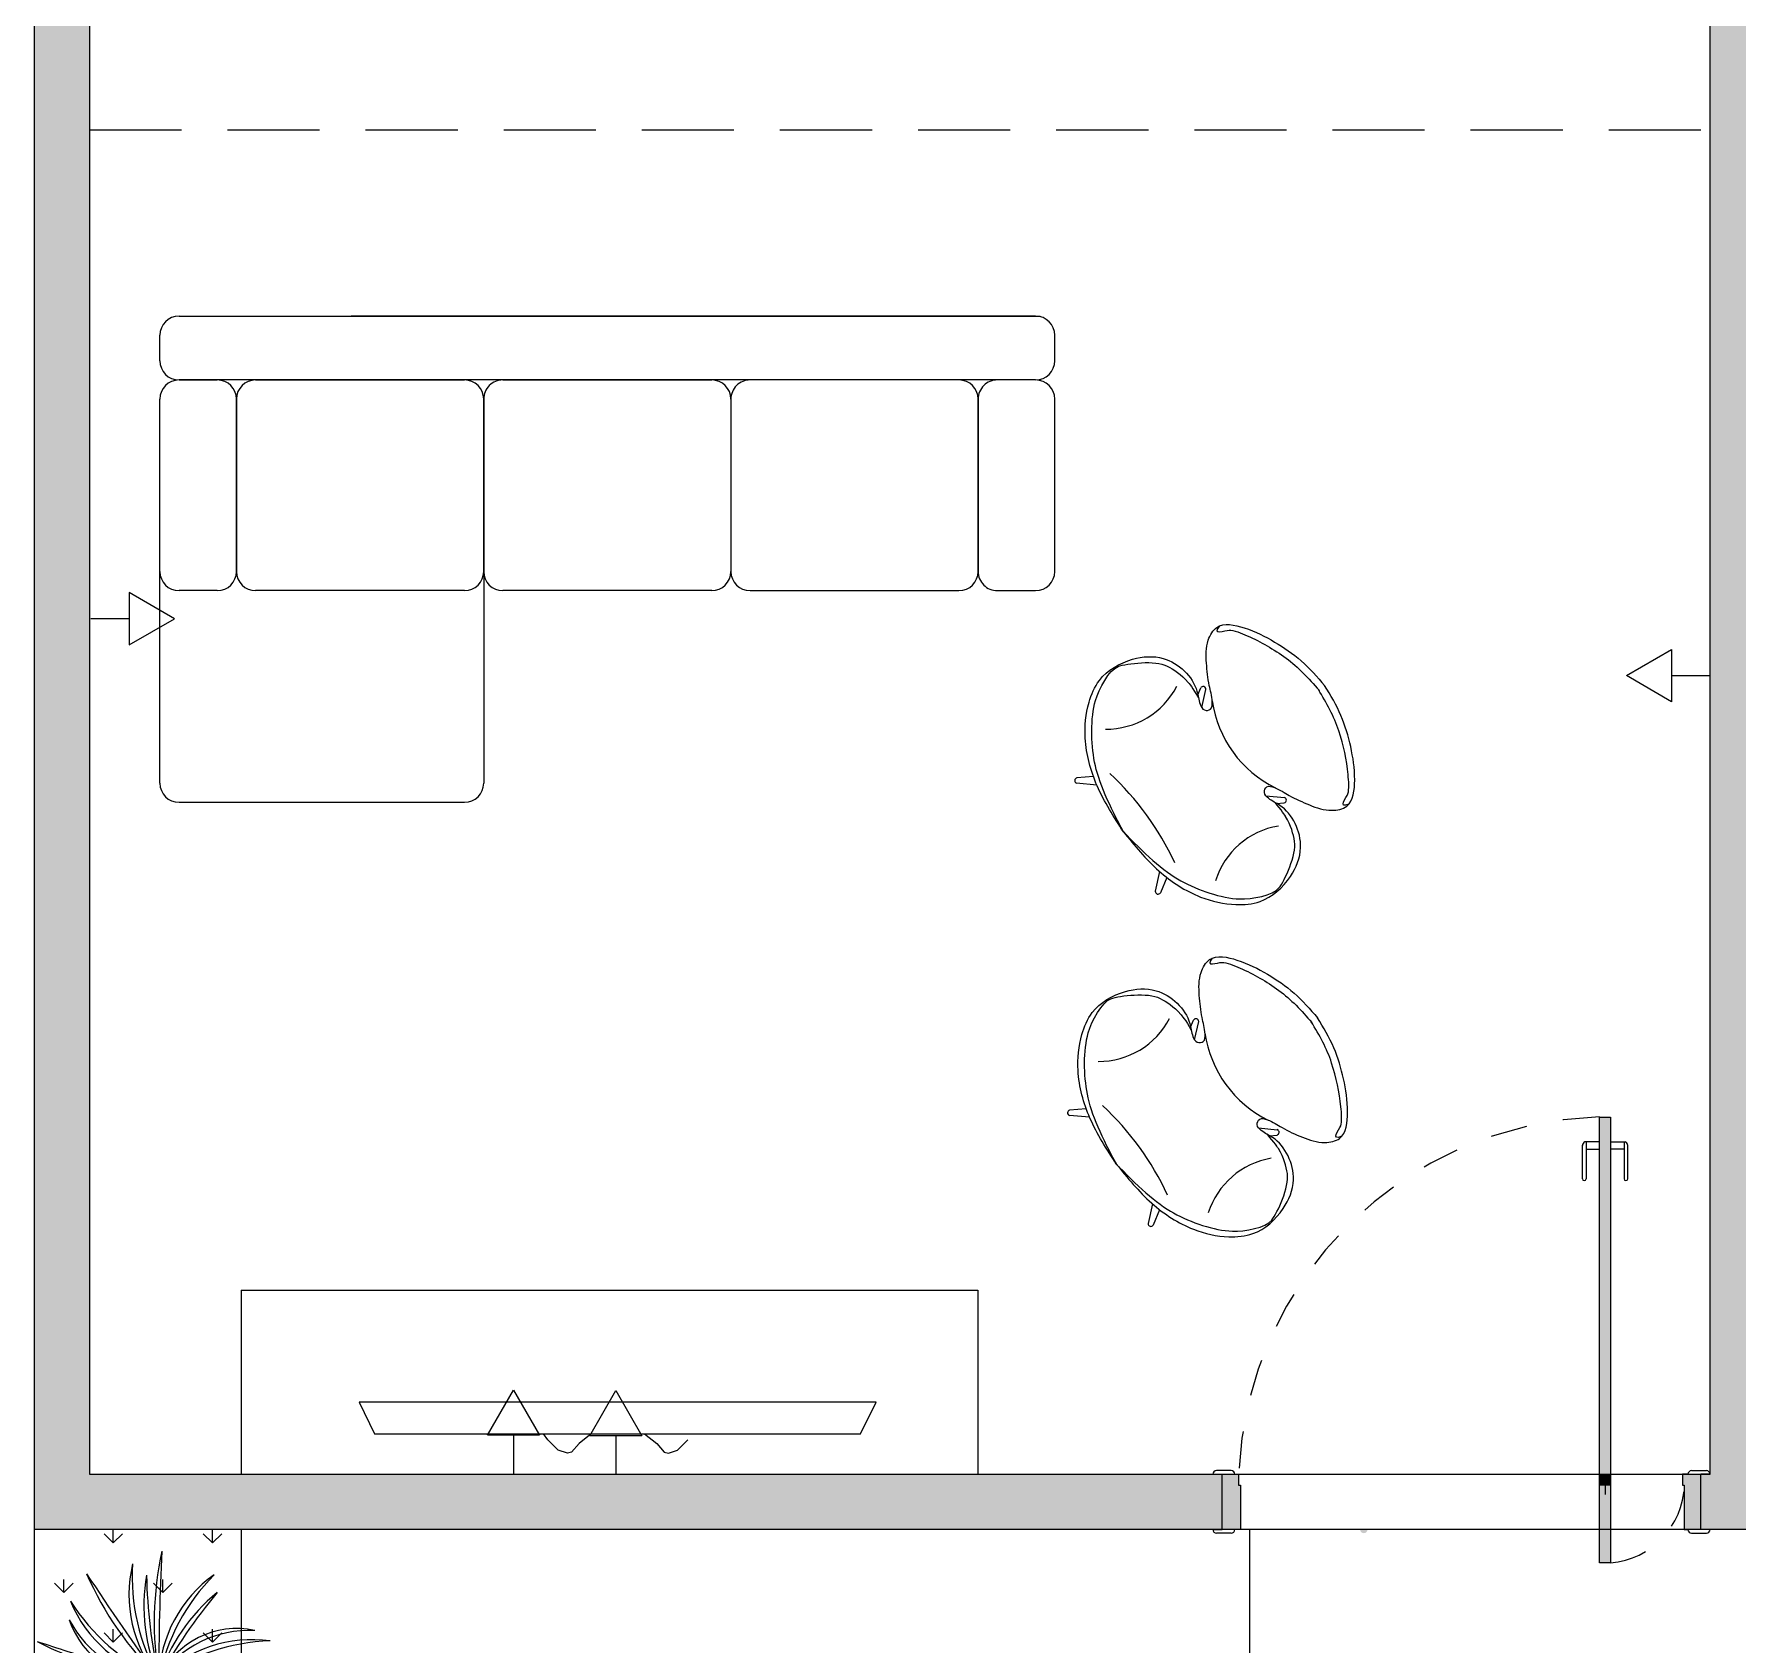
# Model space of a CAD drawing. Header units: inches. Extents: x 2 to 116, y 2 to 108.
# Drawn here: x 33.234 to 37.86, y 38.528 to 42.902 of the extents above; entities that cross this region are included whole.
import ezdxf

# ---------------------------------------------------------------- set-up
doc = ezdxf.new("R2010")
doc.units = ezdxf.units.IN
doc.header["$MEASUREMENT"] = 0
doc.linetypes.add('( Hidden )', pattern=[0.375, 0.25, -0.125])
doc.linetypes.add('ACAD_ISO02W100', pattern=[15, 12, -3])
for name, color, linetype, lineweight in [('03.1 PAREDES', 250, 'Continuous', 25), ('04 ESQUADRIAS', 252, 'Continuous', 9), ('08.1 DETALHES', 253, 'Continuous', 9), ('13 MOBÍLIA', 252, 'Continuous', 9)]:
    doc.layers.add(name, color=color, linetype=linetype, lineweight=lineweight)
doc.layers.add('16.1 VEGETAÇÃO', color=7, linetype='Continuous', lineweight=9, true_color=0x87cb61)
doc.layers.add('PLANTA TUGS_TUES', color=7, linetype='Continuous')
doc.layers.add('TOMADAS', color=170, linetype='Continuous')

# ---------------------------------------------------------------- blocks, each defined once
blk = doc.blocks.new("TV 58''")
at = {"layer": '13 MOBÍLIA'}
for p, q in [((-0.163, -0.0171), (-0.1909, -0.0457)), ((-0.1381, -0.0088), (-0.163, -0.0171)), ((-0.1268, -0.0118), (-0.1381, -0.0088)), ((-0.1064, -0.0352), (-0.1268, -0.0118)), ((-0.0734, -0.062), (-0.1064, -0.0352)), ((0.0716, -0.062), (0.1046, -0.0352)), ((0.1046, -0.0352), (0.125, -0.0118)), ((0.125, -0.0118), (0.1363, -0.0088)), ((0.1363, -0.0088), (0.1612, -0.0171)), ((0.1612, -0.0171), (0.1891, -0.0457)), ((0.1891, -0.0457), (0.2011, -0.062)), ((-0.6595, -0.062), (-0.702, -0.1474)), ((0.6595, -0.062), (-0.6595, -0.062)), ((0.7016, -0.1474), (0.6595, -0.062)), ((-0.702, -0.1474), (0.7016, -0.1474))]:
    blk.add_line(p, q, dxfattribs=at)
blk = doc.blocks.new('SOFA 3 LUGARES COM CHAISE')
at = {"layer": '13 MOBÍLIA'}
for p, q in [((-0.065, 1.65), (-1.034, 1.65)), ((-1.099, 0.8666), (-1.099, 1.585)), ((0, 1.585), (0, 0.8666)), ((-2.8419, 0.9316), (-2.9719, 0.9316)), ((-2.9719, 0.9316), (-2.9719, 0.9316)), ((-2.0029, 0.9316), (-2.7119, 0.9316)), ((-1.8729, 0.9316), (-1.164, 0.9316)), ((-1.034, 0.9316), (-0.325, 0.9316)), ((-0.195, 0.9316), (-0.065, 0.9316)), ((-0.065, 0.9316), (-0.065, 0.9316)), ((-3.0369, 0.8666), (-3.0369, 0.2816)), ((-2.7769, 0.8666), (-2.7769, 0.2816)), ((-2.7769, 0.2816), (-2.7769, 0.8666)), ((-1.9379, 0.2816), (-1.9379, 0.8666)), ((-1.099, 0.2816), (-1.099, 0.8666)), ((-1.099, 0.8666), (-1.099, 0.2816)), ((-0.26, 0.8666), (-0.26, 0.2816)), ((-0.26, 0.2816), (-0.26, 0.8666)), ((0, 0.8666), (0, 0.2816)), ((-2.9719, 0.2166), (-2.8419, 0.2166)), ((-2.9719, 0.2166), (-0.065, 0.2166)), ((-2.7119, 0.2166), (-2.0029, 0.2166)), ((-1.164, 0.2166), (-1.8729, 0.2166)), ((-0.325, 0.2166), (-1.034, 0.2166)), ((-0.065, 0.2166), (-0.195, 0.2166)), ((-3.0369, 0.1516), (-3.0369, 0.065)), ((0, 0.1516), (0, 0.065)), ((-0.065, 0), (-2.9879, 0)), ((-2.9719, 0), (-0.649, 0))]:
    blk.add_line(p, q, dxfattribs=at)
for centre, start, end in [((-1.034, 1.585), 90, 180), ((-0.065, 1.585), 0, 90), ((-2.9719, 0.8666), 90, 180), ((-2.8419, 0.8666), 360, 90), ((-2.7119, 0.8666), 90, 180), ((-2.0029, 0.8666), 0, 90), ((-1.8729, 0.8666), 90, 180), ((-1.164, 0.8666), 0, 90), ((-1.034, 0.8666), 90, 180), ((-0.325, 0.8666), 0, 90), ((-0.195, 0.8666), 90, 180), ((-0.065, 0.8666), 0, 90), ((-2.9719, 0.2816), 180, 270), ((-2.8419, 0.2816), 270, 0), ((-2.7119, 0.2816), 180, 270), ((-2.0029, 0.2816), 270, 0), ((-1.8729, 0.2816), 180, 270), ((-1.164, 0.2816), 270, 0), ((-1.034, 0.2816), 180, 270), ((-0.325, 0.2816), 270, 360), ((-0.195, 0.2816), 180, 270), ((-0.065, 0.2816), 270, 360), ((-2.9719, 0.1516), 90, 180), ((-0.065, 0.1516), 0, 90), ((-2.9719, 0.065), 180, 270), ((-0.065, 0.065), 270, 360)]:
    blk.add_arc(centre, 0.065, start, end, dxfattribs=at)
blk = doc.blocks.new('CADEIRA ESTAR 02')
at = {"layer": '13 MOBÍLIA', "ltscale": 0.1}
for p, q in [((-0.1478, 0.2925), (-0.1814, 0.3307)), ((0.1478, 0.2925), (0.1814, 0.3307)), ((-0.1822, 0.3041), (-0.1929, 0.3217)), ((0.1822, 0.3041), (0.1929, 0.3217)), ((-0.1694, -0.0554), (-0.1929, -0.0939)), ((-0.1451, -0.0616), (-0.1814, -0.1029)), ((0.1451, -0.0616), (0.1814, -0.1029)), ((0.1694, -0.0554), (0.1929, -0.0939))]:
    blk.add_line(p, q, dxfattribs=at)
for centre, radius, start, end in [((-0.1859, 0.3247), 0.00753, 52.9548, 202.7824), ((0, 0.6037), 0.3136, 242.2295, 297.7705), ((0.1859, 0.3247), 0.00753, 337.2176, 127.0452), ((-0.4276, 0.1751), 0.2158, 323.4202, 26.6325), ((0.4276, 0.1751), 0.2158, 153.3675, 216.5798), ((0, -0.7926), 0.7926, 79.0911, 100.9089), ((-0.1859, -0.0968), 0.00753, 157.2176, 307.0452), ((0.1859, -0.0968), 0.00753, 232.9548, 22.7824)]:
    blk.add_arc(centre, radius, start, end, dxfattribs=at)
at = {"layer": '13 MOBÍLIA', "ltscale": 0.2}
for points in [[(0, -0.0776), (-0.1427, -0.0621), (-0.2665, -0.0121), (-0.3393, 0.0534), (-0.3709, 0.1112), (-0.3643, 0.2178), (-0.3171, 0.2865), (-0.1915, 0.3081), (-0.1579, 0.2943), (-0.1383, 0.2948), (-0.1303, 0.3092), (-0.1439, 0.3248), (-0.1846, 0.3446), (-0.238, 0.3739), (-0.2854, 0.4145), (-0.3, 0.4537), (-0.2554, 0.5129), (-0.1756, 0.5573), (-0.0919, 0.5856), (0, 0.5976)], [(0, -0.0776), (0.1427, -0.0621), (0.2665, -0.0121), (0.3393, 0.0534), (0.3709, 0.1112), (0.3643, 0.2178), (0.3171, 0.2865), (0.1915, 0.3081), (0.1579, 0.2943), (0.1383, 0.2948), (0.1303, 0.3092), (0.1439, 0.3248), (0.1846, 0.3446), (0.238, 0.3739), (0.2854, 0.4145), (0.3, 0.4537), (0.2554, 0.5129), (0.1756, 0.5573), (0.0919, 0.5856), (0, 0.5976)]]:
    blk.add_spline(points, degree=3, dxfattribs=at)
at = {"layer": '13 MOBÍLIA', "ltscale": 0.1}
for points, knots in [([(-0.2989, 0.4617), (-0.2905, 0.4284), (-0.2807, 0.4669), (-0.2675, 0.4863), (-0.2476, 0.4983), (-0.1978, 0.5279), (-0.1614, 0.5435), (-0.0823, 0.5695), (-0.0418, 0.574), (0.0014, 0.5777), (0.0016, 0.5777), (0.0017, 0.5777)], [1.0460733, 1.0460733, 1.0460733, 1.0460733, 1.094915, 1.094915, 1.148839, 1.148839, 1.278443, 1.278443, 1.4080471, 1.4080471, 1.4084612, 1.4084612, 1.4084612, 1.4084612]), ([(0.2989, 0.4617), (0.2905, 0.4284), (0.2807, 0.4669), (0.2675, 0.4863), (0.2476, 0.4983), (0.1978, 0.5279), (0.1614, 0.5435), (0.0823, 0.5695), (0.0418, 0.574), (-0.0014, 0.5777), (-0.0016, 0.5777), (-0.0017, 0.5777)], [1.0460733, 1.0460733, 1.0460733, 1.0460733, 1.094915, 1.094915, 1.148839, 1.148839, 1.278443, 1.278443, 1.4080471, 1.4080471, 1.4084612, 1.4084612, 1.4084612, 1.4084612]), ([(0.0021, -0.0775), (-0.0771, -0.0678), (-0.1509, -0.0526), (-0.2474, -0.0068), (-0.3017, 0.0306), (-0.3533, 0.0964), (-0.3786, 0.1498), (-0.3645, 0.199), (-0.327, 0.2663), (-0.2753, 0.2923), (-0.2553, 0.3001), (-0.2242, 0.3031), (-0.204, 0.3051), (-0.1748, 0.3007)], [0, 0, 0, 0, 0.1977182, 0.1977182, 0.3954364, 0.3954364, 0.5235526, 0.5235526, 0.6516687, 0.6516687, 0.7247006, 0.7247006, 0.7265872, 0.7265872, 0.7265872, 0.7265872]), ([(-0.0021, -0.0775), (0.0771, -0.0678), (0.1509, -0.0526), (0.2474, -0.0068), (0.3017, 0.0306), (0.3533, 0.0964), (0.3786, 0.1498), (0.3645, 0.199), (0.327, 0.2663), (0.2753, 0.2923), (0.2553, 0.3001), (0.2242, 0.3031), (0.204, 0.3051), (0.1748, 0.3007)], [0, 0, 0, 0, 0.1977182, 0.1977182, 0.3954364, 0.3954364, 0.5235526, 0.5235526, 0.6516687, 0.6516687, 0.7247006, 0.7247006, 0.7265872, 0.7265872, 0.7265872, 0.7265872])]:
    blk.add_open_spline(points, degree=3, knots=knots, dxfattribs=at)
blk = doc.blocks.new('VEGETAÇAO 02')
at = {"layer": '16.1 VEGETAÇÃO'}
blk.add_circle((0, 0), 0.000151, dxfattribs=at)
for centre, radius, start, end in [((0.8912, 0.1519), 0.904, 167.682, 189.6659), ((6.3753, 0.0256), 6.3754, 177.12996, 180.22861), ((0.6318, 0.6464), 0.9039, 203.6596, 225.6474), ((5.1441, 3.7661), 6.3754, 213.1083, 216.20694), ((0.2754, 0.2267), 0.3567, 166.3855, 219.4367), ((0.483, 0.2743), 0.5554, 176.2495, 209.5814), ((0.4476, 0.1954), 0.4884, 170.0574, 203.5585), ((1.3855, 0.3075), 1.4192, 181.1217, 192.5058), ((0.3566, -0.0098), 0.3567, 125.3579, 178.4092), ((0.5444, -0.1101), 0.5554, 135.2219, 168.5539), ((0.4659, -0.1465), 0.4884, 129.0298, 162.531), ((1.2471, -0.6775), 1.4192, 140.0941, 151.4783), ((0.0897, 0.3452), 0.3567, 202.3638, 255.4151), ((0.2297, 0.5057), 0.5554, 212.2278, 245.5598), ((-0.0224, 0.232), 0.2329, 198.2991, 275.5394), ((0.0202, 0.297), 0.2977, 207.6507, 266.0762), ((0.0918, 0.8992), 0.9039, 242.1737, 256.451), ((1.6799, 6.1501), 6.3754, 251.62238, 253.18732), ((0.2115, -0.0984), 0.2332, 77.936, 155.0117), ((0.246, -0.1677), 0.2977, 87.265, 145.6907), ((0.2525, -0.252), 0.3567, 81.9782, 135.0296), ((0.3201, -0.4539), 0.5554, 91.8422, 125.1743), ((0.1909, 0.2285), 0.2977, 216.81, 230.0978), ((0.238, -0.4265), 0.4884, 85.6501, 119.1514), ((0.441, -1.349), 1.4192, 96.7144, 108.0986), ((4.8263, -4.1656), 6.3754, 138.56552, 139.20101), ((-0.1448, 0.326), 0.3567, 240.8779, 293.9291), ((-0.1352, 0.5387), 0.5554, 250.7419, 284.0738), ((1.6799, 6.1501), 6.3754, 253.6156, 254.72102), ((0.0918, 0.8992), 0.9039, 262.272, 264.1614), ((0.2381, -0.872), 0.9039, 83.274, 105.2619), ((0.6468, -6.3425), 6.3754, 92.72266, 95.82132), ((0.0205, -0.3561), 0.3567, 40.2209, 93.2725), ((-0.546, 0.7203), 0.9039, 285.164, 307.1518), ((-2.9648, 5.644), 6.3754, 294.61269, 297.71133), ((-0.3282, 0.1397), 0.3567, 283.8682, 336.9196), ((-0.4662, 0.3019), 0.5554, 293.7322, 327.0642), ((-0.2908, 0.0639), 0.2977, 289.1551, 347.5807), ((-0.2329, 0.0125), 0.2332, 279.826, 356.9018), ((-0.4877, -0.0257), 0.4884, 329.5013, 3.0026), ((-0.3374, -0.1156), 0.3567, 325.8294, 18.8809), ((-0.5485, -0.0873), 0.5554, 335.6934, 9.0255), ((-5.9784, 2.2146), 6.3754, 338.8993, 339.67256), ((-6.1066, -1.8314), 6.3754, 13.59432, 16.69298), ((-0.3194, -0.3696), 0.4884, 49.0059, 49.153), ((-0.0567, -0.2262), 0.2332, 358.8077, 75.8836), ((-0.0635, -0.5518), 0.5554, 50.0849, 83.4171), ((-0.1064, -0.4767), 0.4884, 43.8928, 77.3942), ((-0.1183, -0.2732), 0.2977, 8.1367, 66.5625), ((-0.3739, -0.3142), 0.4884, 6.5217, 40.0231), ((-1.2416, -0.6875), 1.4192, 17.5861, 28.9702), ((-0.8114, -0.3983), 0.9039, 4.1457, 26.1335), ((-0.5694, -1.3), 1.4192, 54.9572, 66.3414), ((-0.5231, -0.7372), 0.9039, 43.1496, 54.6316), ((-4.4929, -4.5232), 6.3754, 43.15153, 45.1911), ((-1.1194, -0.8773), 1.4221, 26.7217, 35.9709), ((-0.8876, 0.1706), 0.9039, 327.1252, 343.7246), ((-1.4053, 0.1986), 1.4192, 340.5657, 350.0002), ((-0.3194, -0.3696), 0.4884, 15.6515, 40.72), ((-5.9784, 2.2146), 6.3754, 336.57392, 338.38477), ((-0.5231, -0.7372), 0.9039, 32.6438, 40.585), ((-4.4929, -4.5232), 6.3754, 42.09245, 42.98121)]:
    blk.add_arc(centre, radius, start, end, dxfattribs=at)
blk = doc.blocks.new('PORTA 120 PIVOTANDE')
at = {"layer": '04 ESQUADRIAS'}
for p, q in [((-0.275, -0.09), (-0.275, 1.12)), ((-0.275, 1.12), (-0.245, 1.12)), ((-0.245, 1.12), (-0.245, -0.09)), ((-0.3215, 0.9523), (-0.3215, 1.0436)), ((-0.275, 1.0523), (-0.315, 1.0523)), ((-0.3115, 1.0523), (-0.3115, 0.9523)), ((-0.3115, 1.0323), (-0.275, 1.0323)), ((-0.245, 1.0523), (-0.205, 1.0523)), ((-0.2085, 1.0323), (-0.245, 1.0323)), ((-0.2085, 1.0523), (-0.2085, 0.9523)), ((-0.1985, 0.9523), (-0.1985, 1.0436)), ((-1.325, 0.15), (-1.3, 0.15)), ((-1.275, 0.16), (-1.315, 0.16)), ((-1.3, 0), (-1.3, 0.15)), ((-1.265, 0.15), (-1.255, 0.15)), ((-1.255, 0.15), (-1.255, 0.12)), ((-0.035, 0.15), (-0.05, 0.15)), ((-0.05, 0.15), (-0.05, 0.12)), ((-0.025, 0.16), (0.015, 0.16)), ((0, 0), (0, 0.15)), ((0.025, 0.15), (0, 0.15)), ((-1.255, 0.12), (-1.25, 0.12)), ((-1.25, 0.12), (-1.25, 0)), ((-0.05, 0.12), (-0.045, 0.12)), ((-0.045, 0.12), (-0.045, 0)), ((-1.325, 0), (-1.3, 0)), ((-1.25, 0), (-1.265, 0)), ((-0.045, 0), (-0.035, 0)), ((0.025, 0), (0, 0)), ((-1.275, -0.01), (-1.315, -0.01)), ((-0.025, -0.01), (0.015, -0.01)), ((-0.245, -0.09), (-0.275, -0.09))]:
    blk.add_line(p, q, dxfattribs=at)
at = {"layer": '04 ESQUADRIAS', "linetype": 'ACAD_ISO02W100', "ltscale": 0.005}
for p, q in [((-0.26, 0.145), (-0.26, 0.095)), ((-0.245, 0.12), (-0.275, 0.12))]:
    blk.add_line(p, q, dxfattribs=at)
for centre, radius, start, end in [((-0.2443, 0.1089), 1.0116, 91.7413, 177.6709), ((-0.2619, 0.1263), 0.217, 274.4612, 358.3332)]:
    blk.add_arc(centre, radius, start, end, dxfattribs=at)
at = {"layer": '04 ESQUADRIAS'}
for centre, radius, start, end in [((-0.3115, 1.043), 0.01, 110.1921, 183.5236), ((-0.2085, 1.043), 0.01, 356.4764, 69.8079), ((-0.3165, 0.9523), 0.005, 180, 0), ((-0.2035, 0.9523), 0.005, 180, 0), ((-1.315, 0.15), 0.01, 90, 180), ((-1.275, 0.15), 0.01, 0, 90), ((-0.025, 0.15), 0.01, 90, 180), ((0.015, 0.15), 0.01, 0, 90), ((-1.315, 0), 0.01, 180, 270), ((-1.275, 0), 0.01, 270, 0), ((-0.025, 0), 0.01, 180, 270), ((0.015, 0), 0.01, 270, 0)]:
    blk.add_arc(centre, radius, start, end, dxfattribs=at)
blk = doc.blocks.new('TUG BAIXA 30CM_')
at = {"layer": 'TOMADAS', "ltscale": 0.5}
blk.add_line((0.1046, 0), (0, 0), dxfattribs=at)
blk.add_lwpolyline([(0.1046, -0.0709), (0.2273, 0), (0.1046, 0.0709), (0.1046, -0.0709)], dxfattribs=at)

msp = doc.modelspace()

# ---------------------------------------------------------------- hatches: boundary and pattern name
at = {"layer": '03.1 PAREDES', "true_color": 0xe29d6e}
h = msp.add_hatch(color=33, dxfattribs=at)
h.dxf.hatch_style = 1
h.paths.add_polyline_path([(37.5144, 39.9615), (37.4844, 39.9615), (37.4844, 38.9915), (37.5144, 38.9915)])
h = msp.add_hatch(color=33, dxfattribs=at)
h.dxf.hatch_style = 1
h.paths.add_polyline_path([(36.5093, 38.9615), (36.5043, 38.9615), (36.5043, 38.9915), (36.4593, 38.9915), (36.4593, 38.8415), (36.5093, 38.8415)])
h = msp.add_hatch(color=33, dxfattribs=at)
h.dxf.hatch_style = 1
h.paths.add_polyline_path([(37.5144, 38.9915), (37.4844, 38.9915), (37.4844, 38.9615), (37.5144, 38.9615)])
h = msp.add_hatch(color=33, dxfattribs=at)
h.dxf.hatch_style = 1
h.paths.add_polyline_path([(37.5144, 38.9615), (37.4844, 38.9615), (37.4844, 38.8415), (37.5144, 38.8415)])
h = msp.add_hatch(color=33, dxfattribs=at)
h.dxf.hatch_style = 1
h.paths.add_polyline_path([(37.7594, 38.9915), (37.7094, 38.9915), (37.7094, 38.9615), (37.7144, 38.9615), (37.7144, 38.8415), (37.7244, 38.8415), (37.7594, 38.8415)])
h = msp.add_hatch(color=33, dxfattribs=at)
h.dxf.hatch_style = 1
h.paths.add_polyline_path([(37.5144, 38.8415), (37.4844, 38.8415), (37.4844, 38.7515), (37.5144, 38.7515)])
at = {"layer": 'PLANTA TUGS_TUES'}
h = msp.add_hatch(color=256, dxfattribs=at)
h.dxf.hatch_style = 1
h.paths.add_polyline_path([(33.3844, 46.2915), (34.6651, 46.2915), (34.6651, 46.4415), (33.2344, 46.4415), (33.2344, 38.9915), (33.3844, 38.9915)])
h.paths.add_polyline_path([(37.9344, 46.2915), (37.7844, 46.2915), (37.7844, 46.0265), (37.9344, 46.0265), (37.9344, 46.0515)])
h.paths.add_polyline_path([(37.9344, 46.4415), (36.6651, 46.4415), (36.6651, 46.2915), (37.7844, 46.2915), (37.9344, 46.2915)])
h = msp.add_hatch(color=256, dxfattribs=at)
h.dxf.hatch_style = 1
h.paths.add_polyline_path([(37.9344, 44.9165), (37.7844, 44.9165), (37.7844, 38.9915), (37.9344, 38.9915)])
h.paths.add_polyline_path([(37.9444, 46.2815), (37.9344, 46.2815), (37.9344, 46.2915), (37.7844, 46.2915), (37.7844, 46.2815), (37.7744, 46.2815), (37.7744, 46.0415), (37.7844, 46.0415), (37.7844, 46.0165), (37.9344, 46.0165), (37.9344, 46.0415), (37.9444, 46.0415)])
h.paths.add_polyline_path([(38.9344, 46.4415), (38.8594, 46.4415), (38.8594, 46.2915), (38.8844, 46.2915), (38.9344, 46.2915)])
h.paths.add_polyline_path([(39.0843, 46.2815), (39.0844, 46.2915), (38.9344, 46.2915), (38.9344, 46.2565), (39.0843, 46.2565)])
h.paths.add_polyline_path([(41.5844, 46.4415), (38.9344, 46.4415), (38.9344, 46.2915), (41.5844, 46.2915)])
at = {"layer": 'PLANTA TUGS_TUES', "true_color": 0xe29d6e}
h = msp.add_hatch(color=33, dxfattribs=at)
h.dxf.hatch_style = 1
h.paths.add_polyline_path([(37.5144, 39.9615), (37.4844, 39.9615), (37.4844, 38.9915), (37.5144, 38.9915)])
at = {"layer": 'PLANTA TUGS_TUES'}
h = msp.add_hatch(color=256, dxfattribs=at)
h.dxf.hatch_style = 1
edge = h.paths.add_edge_path()
edge.add_line((36.4593, 38.9915), (33.3844, 38.9915))
edge.add_line((33.3844, 38.9915), (33.2344, 38.9915))
edge.add_line((33.2344, 38.9915), (33.2344, 38.8415))
edge.add_line((33.2344, 38.8415), (36.5344, 38.8415))
edge.add_line((36.5344, 38.8415), (36.8543, 38.8415))
edge.add_arc((36.8443, 38.8415), 0.01, 180, 359.9993, ccw=False)
edge.add_line((36.8343, 38.8415), (36.4593, 38.8415))
edge.add_line((36.4593, 38.8415), (36.4593, 38.9915))
h = msp.add_hatch(dxfattribs=at)
h.set_pattern_fill('GRASS', color=256, scale=0.0075)
h.set_pattern_definition([(90, (1888.45597, 1245.07772), (-0.134703842, 0.134703842), [0.03571875, -0.233688934]), (45, (1888.45597, 1245.07772), (-0.134703842, 0.134703842), [0.03571875, -0.15478125]), (135, (1888.45597, 1245.07772), (-0.134703842, -0.134703842), [0.03571875, -0.15478125])])
h.paths.add_polyline_path([(33.2344, 38.8415), (33.7964, 38.9915), (33.7964, 32.8415), (33.2344, 32.8415)])
at = {"layer": 'PLANTA TUGS_TUES', "true_color": 0xe29d6e}
h = msp.add_hatch(color=33, dxfattribs=at)
h.dxf.hatch_style = 1
h.paths.add_polyline_path([(36.5093, 38.9615), (36.5043, 38.9615), (36.5043, 38.9915), (36.4593, 38.9915), (36.4593, 38.8415), (36.5093, 38.8415)])
h = msp.add_hatch(color=33, dxfattribs=at)
h.dxf.hatch_style = 1
h.paths.add_polyline_path([(37.5144, 38.9915), (37.4844, 38.9915), (37.4844, 38.9615), (37.5144, 38.9615)])
h = msp.add_hatch(color=33, dxfattribs=at)
h.dxf.hatch_style = 1
h.paths.add_polyline_path([(37.5144, 38.9615), (37.4844, 38.9615), (37.4844, 38.8415), (37.5144, 38.8415)])
h = msp.add_hatch(color=33, dxfattribs=at)
h.dxf.hatch_style = 1
h.paths.add_polyline_path([(37.7594, 38.9915), (37.7094, 38.9915), (37.7094, 38.9615), (37.7144, 38.9615), (37.7144, 38.8415), (37.7244, 38.8415), (37.7594, 38.8415)])
at = {"layer": 'PLANTA TUGS_TUES'}
h = msp.add_hatch(color=256, dxfattribs=at)
h.dxf.hatch_style = 1
h.paths.add_polyline_path([(41.7344, 38.9835), (41.7344, 38.9915), (37.7594, 38.9915), (37.7594, 38.8415), (37.7844, 38.8415), (38.6968, 38.8415), (41.7344, 38.8415)])
at = {"layer": 'PLANTA TUGS_TUES', "true_color": 0xe29d6e}
h = msp.add_hatch(color=33, dxfattribs=at)
h.dxf.hatch_style = 1
h.paths.add_polyline_path([(37.5144, 38.8415), (37.4844, 38.8415), (37.4844, 38.7515), (37.5144, 38.7515)])

# ---------------------------------------------------------------- linework, layer by layer
for p, q in [((33.2344, 52.8415), (33.2344, 32.8415)), ((33.3844, 46.2915), (33.3844, 38.9915)), ((37.7844, 38.9915), (37.7844, 43.7666)), ((33.3844, 38.9915), (37.7844, 38.9915)), ((43.2344, 38.8415), (33.2344, 38.8415)), ((36.5344, 38.8415), (36.5344, 37.1415))]:
    msp.add_line(p, q)
at = {"layer": '08.1 DETALHES', "linetype": '( Hidden )'}
msp.add_line((33.3844, 42.6415), (37.7844, 42.6415), dxfattribs=at)
at = {"layer": 'PLANTA TUGS_TUES'}
for p, q in [((33.2344, 52.8415), (33.2344, 32.8415)), ((33.3844, 46.2915), (33.3844, 38.9915)), ((37.7844, 38.9915), (37.7844, 44.9665)), ((33.7964, 39.4915), (35.7964, 39.4915)), ((33.7964, 39.4915), (33.7964, 38.9915)), ((35.7964, 39.4915), (35.7964, 38.9915)), ((33.3844, 38.9915), (37.7844, 38.9915)), ((43.2344, 38.8415), (33.2344, 38.8415)), ((33.7964, 38.8415), (33.7964, 32.8415)), ((36.5344, 38.8415), (36.5344, 37.1415))]:
    msp.add_line(p, q, dxfattribs=at)

# ---------------------------------------------------------------- block references
at = {"layer": '04 ESQUADRIAS'}
msp.add_blockref('PORTA 120 PIVOTANDE', (37.7594, 38.8415), dxfattribs=at)
at = {"layer": 'PLANTA TUGS_TUES', "xscale": 0.8, "yscale": 0.8, "zscale": 0.8, "rotation": 179.9999999999993}
msp.add_blockref('SOFA 3 LUGARES COM CHAISE', (33.5758, 42.1359), dxfattribs=at)
at = {"layer": 'PLANTA TUGS_TUES'}
for name, p, rotation in [('CADEIRA ESTAR 02', (36.2546, 40.7815), 305.9987804984566), ('CADEIRA ESTAR 02', (36.2351, 39.8795), 305.9987804984566), ("TV 58''", (34.8184, 39.0396), 179.9999999999993)]:
    msp.add_blockref(name, p, dxfattribs=dict(at, rotation=rotation))
for name, p in [('PORTA 120 PIVOTANDE', (37.7594, 38.8415)), ('VEGETAÇAO 02', (33.5732, 38.4378))]:
    msp.add_blockref(name, p, dxfattribs=at)
at = {"layer": 'TOMADAS'}
msp.add_blockref('TUG BAIXA 30CM_', (33.3883, 41.3143), dxfattribs=at)
at = {"layer": 'TOMADAS', "xscale": -1}
msp.add_blockref('TUG BAIXA 30CM_', (37.7844, 41.16), dxfattribs=at)
at = {"layer": 'TOMADAS', "xscale": -1, "rotation": 270}
for p in [(34.5359, 38.9929), (34.8137, 38.9915)]:
    msp.add_blockref('TUG BAIXA 30CM_', p, dxfattribs=at)

doc.saveas('drawing.dxf')
